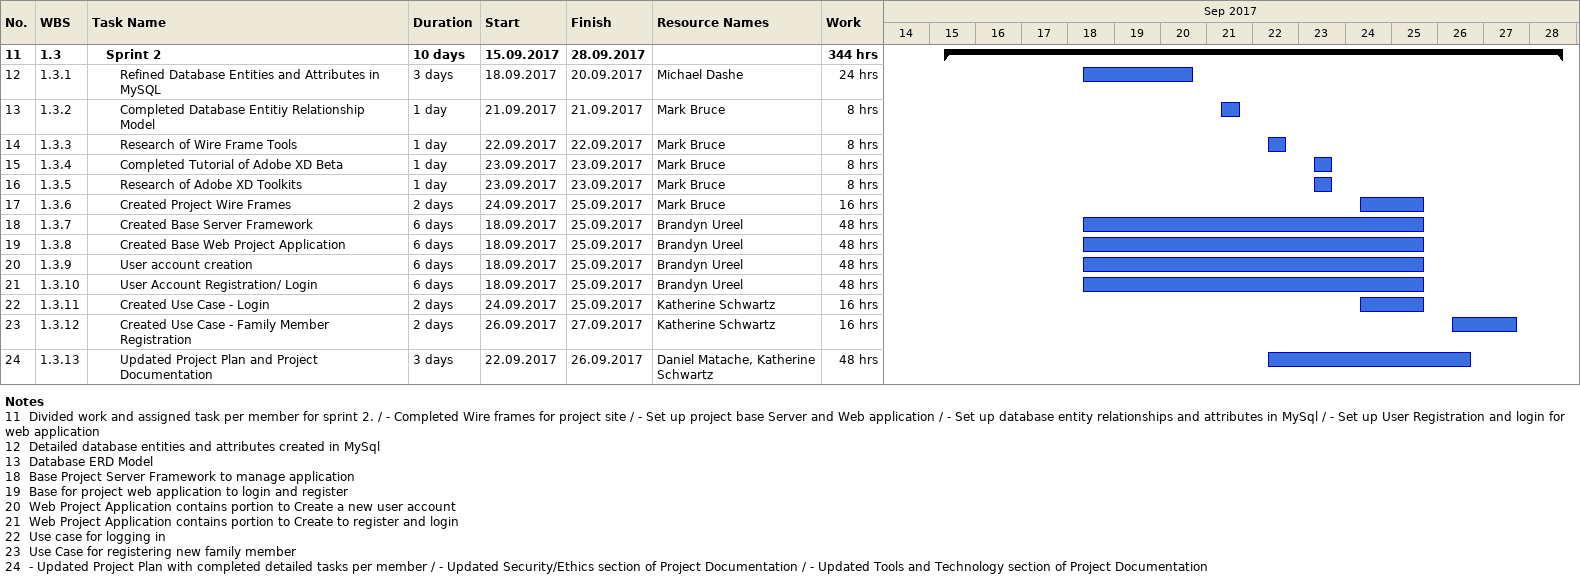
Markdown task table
| ID | WBS | Task | Duration | Start | Finish | Resources | Work (h) |
|---|---|---|---|---|---|---|---|
| 11 | 1.3 | **Sprint 2** | 10d | 2017-09-15 | 2017-09-28 |  | 344 |
| 12 | 1.3.1 | Refined Database Entities and Attributes in MySQL | 3d | 2017-09-18 | 2017-09-20 | Michael Dashe | 24 |
| 13 | 1.3.2 | Completed Database Entitiy Relationship Model | 1d | 2017-09-21 | 2017-09-21 | Mark Bruce | 8 |
| 14 | 1.3.3 | Research of Wire Frame Tools | 1d | 2017-09-22 | 2017-09-22 | Mark Bruce | 8 |
| 15 | 1.3.4 | Completed Tutorial of Adobe XD Beta | 1d | 2017-09-23 | 2017-09-23 | Mark Bruce | 8 |
| 16 | 1.3.5 | Research of Adobe XD Toolkits | 1d | 2017-09-23 | 2017-09-23 | Mark Bruce | 8 |
| 17 | 1.3.6 | Created Project Wire Frames | 2d | 2017-09-24 | 2017-09-25 | Mark Bruce | 16 |
| 18 | 1.3.7 | Created Base Server Framework | 6d | 2017-09-18 | 2017-09-25 | Brandyn Ureel | 48 |
| 19 | 1.3.8 | Created Base Web Project Application | 6d | 2017-09-18 | 2017-09-25 | Brandyn Ureel | 48 |
| 20 | 1.3.9 | User account creation | 6d | 2017-09-18 | 2017-09-25 | Brandyn Ureel | 48 |
| 21 | 1.3.10 | User Account Registration/ Login | 6d | 2017-09-18 | 2017-09-25 | Brandyn Ureel | 48 |
| 22 | 1.3.11 | Created Use Case - Login | 2d | 2017-09-24 | 2017-09-25 | Katherine Schwartz | 16 |
| 23 | 1.3.12 | Created Use Case - Family Member Registration | 2d | 2017-09-26 | 2017-09-27 | Katherine Schwartz | 16 |
| 24 | 1.3.13 | Updated Project Plan and Project Documentation | 3d | 2017-09-22 | 2017-09-26 | Daniel Matache, Katherine Schwartz | 48 |

Notes
- 11: Divided work and assigned task per member for sprint 2. / - Completed Wire frames for project site / - Set up project base Server and Web application / - Set up database entity relationships and attributes in MySql / - Set up User Registration and login for web application
- 12: Detailed database entities and attributes created in MySql
- 13: Database ERD Model
- 18: Base Project Server Framework to manage application
- 19: Base for project web application to login and register
- 20: Web Project Application contains portion to Create a new user account
- 21: Web Project Application contains portion to Create to register and login
- 22: Use case for logging in
- 23: Use Case for registering new family member
- 24: - Updated Project Plan with completed detailed tasks per member / - Updated Security/Ethics section of Project Documentation / - Updated Tools and Technology section of Project Documentation
